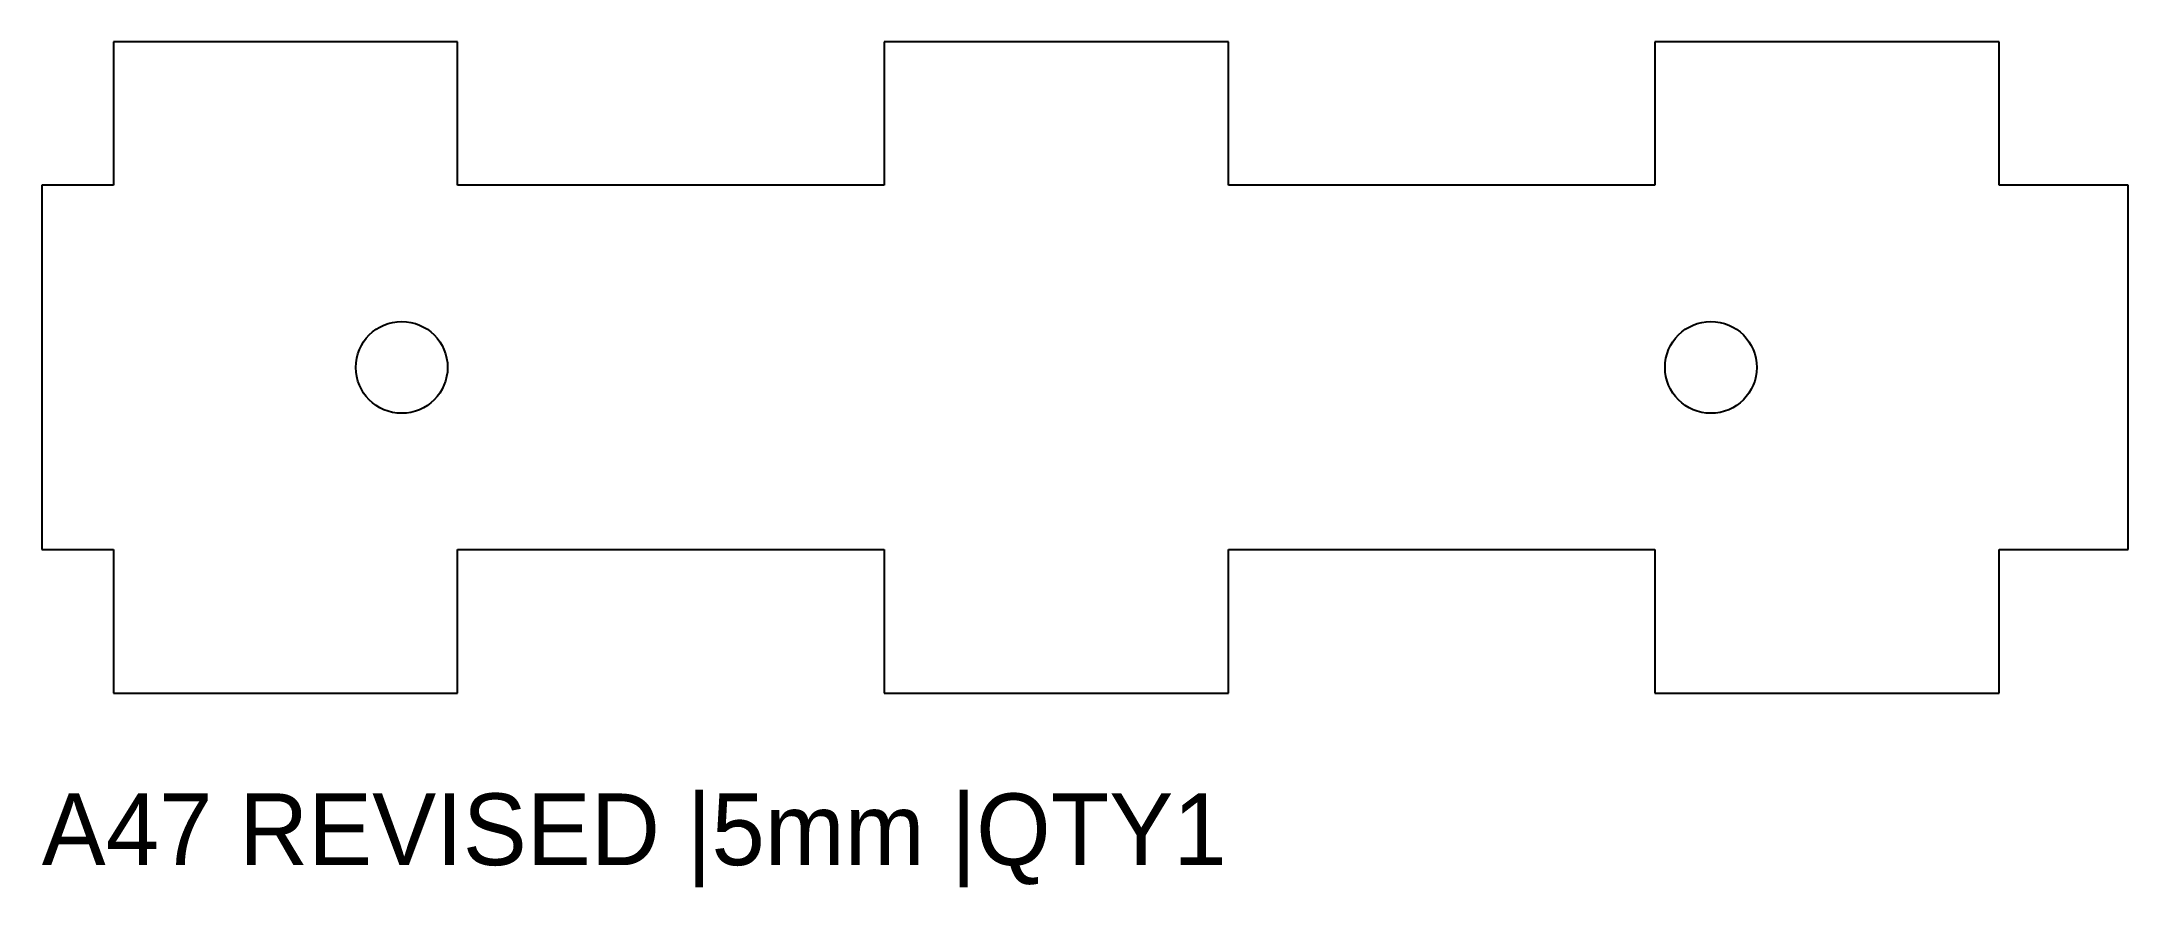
# Model space of a CAD drawing. Header units: millimetres. Extents: x 0 to 72.7, y -6.8 to 22.7.
import ezdxf

# ---------------------------------------------------------------- set-up
doc = ezdxf.new("R2010")
doc.units = ezdxf.units.MM
doc.layers.add('CUT', color=1, linetype='Continuous')
doc.layers.add('LABELS_NONCUT', color=3, linetype='Continuous')

msp = doc.modelspace()

# ---------------------------------------------------------------- linework, layer by layer
at = {"layer": 'CUT'}
for p, q in [((14.5, 22.7), (2.5, 22.7)), ((2.5, 22.7), (2.5, 17.7)), ((14.5, 17.7), (14.5, 22.7)), ((41.372, 22.7), (29.372, 22.7)), ((29.372, 22.7), (29.372, 17.7)), ((41.372, 17.7), (41.372, 22.7)), ((68.244, 22.7), (56.244, 22.7)), ((56.244, 22.7), (56.244, 17.7)), ((68.244, 17.7), (68.244, 22.7)), ((0, 17.7), (0, 5)), ((2.5, 17.7), (0, 17.7)), ((29.372, 17.7), (14.5, 17.7)), ((56.244, 17.7), (41.372, 17.7)), ((72.744, 17.7), (68.244, 17.7)), ((72.744, 5), (72.744, 17.7)), ((0, 5), (2.5, 5)), ((2.5, 5), (2.5, 0)), ((14.5, 0), (14.5, 5)), ((14.5, 5), (29.372, 5)), ((29.372, 5), (29.372, 0)), ((41.372, 0), (41.372, 5)), ((41.372, 5), (56.244, 5)), ((56.244, 5), (56.244, 0)), ((68.244, 0), (68.244, 5)), ((68.244, 5), (72.744, 5)), ((2.5, 0), (14.5, 0)), ((29.372, 0), (41.372, 0)), ((56.244, 0), (68.244, 0))]:
    msp.add_line(p, q, dxfattribs=at)
for centre in [(12.55, 11.35), (58.194, 11.35)]:
    msp.add_circle(centre, 1.6, dxfattribs=at)

# ---------------------------------------------------------------- texts
at = {"layer": 'LABELS_NONCUT'}
msp.add_text('A47 REVISED |5mm |QTY1', height=2.5, dxfattribs=at).set_placement((0, -6))

doc.saveas('drawing.dxf')
